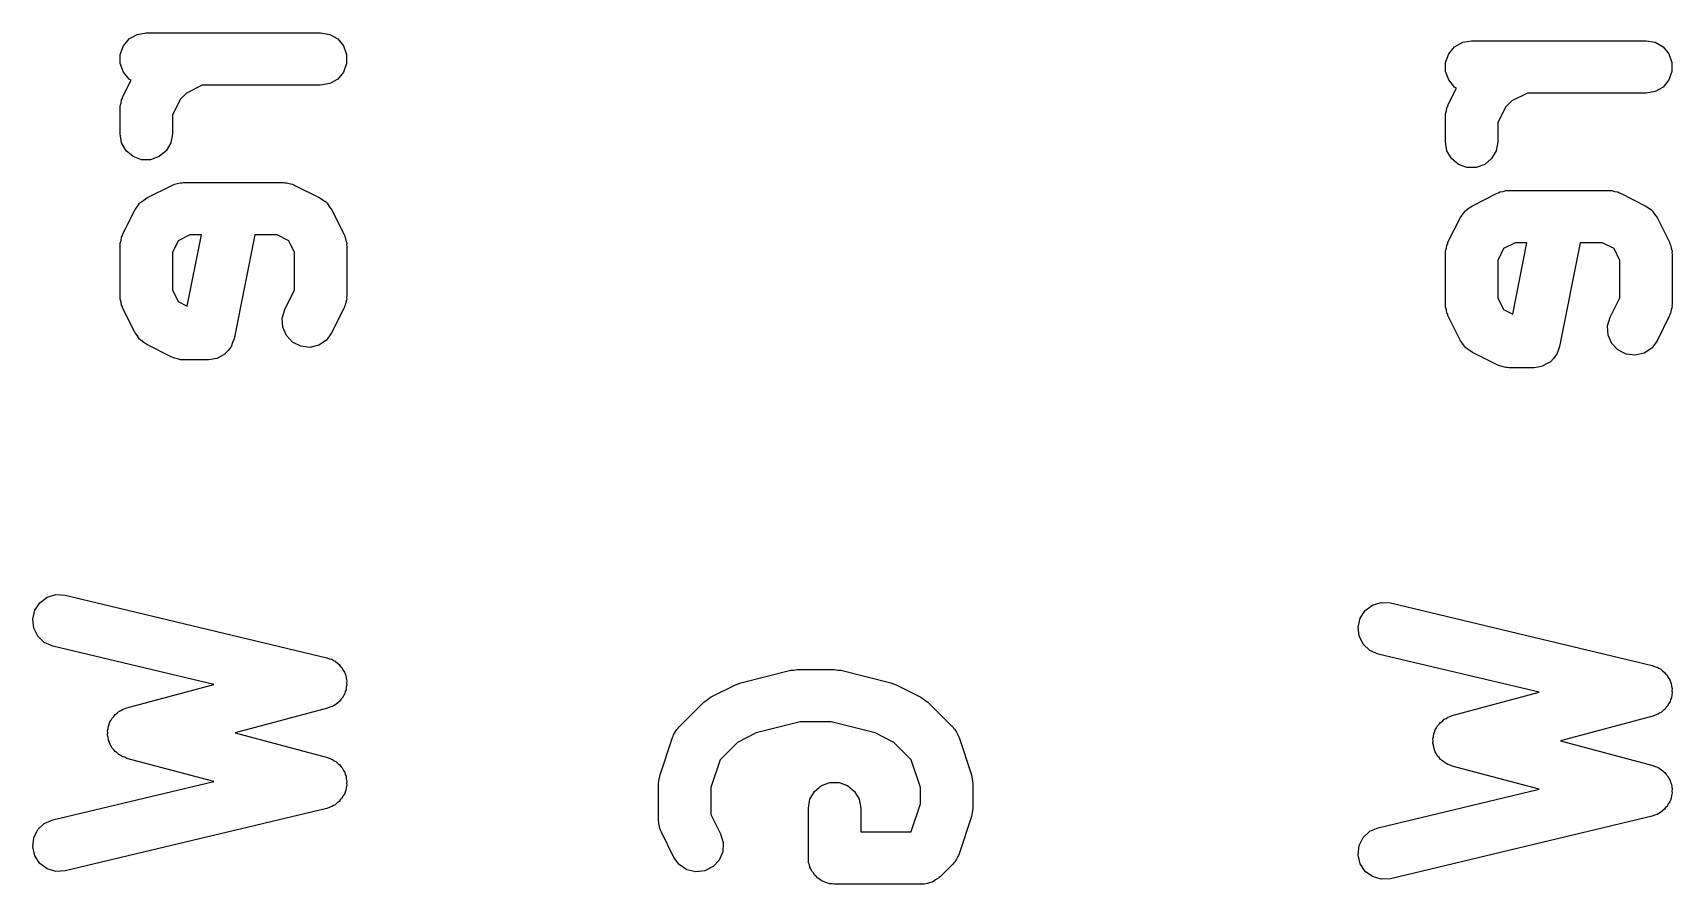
# Model space of a CAD drawing. Extents: x 91.3 to 189.8, y -113.5 to -60.4.
# Drawn here: x 161.57 to 167.83, y -105.43 to -102.18 of the extents above; entities that cross this region are included whole.
import ezdxf

# ---------------------------------------------------------------- set-up
doc = ezdxf.new("R2010")
doc.units = 0
doc.header["$MEASUREMENT"] = 0
doc.layers.add('BLACK', color=7, linetype='CONTINUOUS')

msp = doc.modelspace()

# ---------------------------------------------------------------- linework, layer by layer
at = {"layer": 'Black'}
for p, q in [((161.919, -102.232), (161.941, -102.205)), ((161.941, -102.205), (161.972, -102.188)), ((161.972, -102.188), (162.006, -102.182)), ((162.006, -102.182), (162.672, -102.182)), ((162.672, -102.182), (162.707, -102.188)), ((162.707, -102.188), (162.737, -102.205)), ((162.737, -102.205), (162.759, -102.232)), ((161.907, -102.265), (161.919, -102.232)), ((161.907, -102.299), (161.907, -102.265)), ((162.759, -102.232), (162.771, -102.265)), ((162.771, -102.265), (162.771, -102.299)), ((166.967, -102.295), (166.979, -102.262)), ((166.979, -102.262), (167.001, -102.235)), ((167.001, -102.235), (167.032, -102.218)), ((167.032, -102.218), (167.066, -102.212)), ((167.066, -102.212), (167.732, -102.212)), ((167.732, -102.212), (167.767, -102.218)), ((167.767, -102.218), (167.797, -102.235)), ((167.797, -102.235), (167.819, -102.262)), ((167.819, -102.262), (167.831, -102.295)), ((161.919, -102.332), (161.907, -102.299)), ((161.941, -102.359), (161.919, -102.332)), ((162.759, -102.332), (162.737, -102.359)), ((162.771, -102.299), (162.759, -102.332)), ((166.967, -102.329), (166.967, -102.295)), ((166.979, -102.362), (166.967, -102.329)), ((167.831, -102.329), (167.819, -102.362)), ((167.831, -102.295), (167.831, -102.329)), ((161.916, -102.428), (161.949, -102.363)), ((161.949, -102.363), (161.941, -102.359)), ((162.22, -102.382), (162.16, -102.412)), ((162.672, -102.382), (162.22, -102.382)), ((162.707, -102.376), (162.672, -102.382)), ((162.737, -102.359), (162.707, -102.376)), ((166.976, -102.458), (167.009, -102.393)), ((167.001, -102.389), (166.979, -102.362)), ((167.009, -102.393), (167.001, -102.389)), ((167.797, -102.389), (167.767, -102.406)), ((167.819, -102.362), (167.797, -102.389)), ((161.906, -102.461), (161.91, -102.45)), ((161.91, -102.45), (161.912, -102.438)), ((161.912, -102.438), (161.915, -102.433)), ((161.915, -102.433), (161.916, -102.428)), ((162.136, -102.436), (162.106, -102.496)), ((162.16, -102.412), (162.136, -102.436)), ((166.975, -102.463), (166.976, -102.458)), ((167.22, -102.442), (167.196, -102.466)), ((167.28, -102.412), (167.22, -102.442)), ((167.732, -102.412), (167.28, -102.412)), ((167.767, -102.406), (167.732, -102.412)), ((161.907, -102.467), (161.906, -102.461)), ((161.906, -102.472), (161.907, -102.467)), ((161.906, -102.568), (161.906, -102.472)), ((162.106, -102.496), (162.106, -102.568)), ((166.966, -102.491), (166.97, -102.48)), ((166.967, -102.497), (166.966, -102.491)), ((166.966, -102.502), (166.967, -102.497)), ((166.966, -102.598), (166.966, -102.502)), ((166.97, -102.48), (166.972, -102.468)), ((166.972, -102.468), (166.975, -102.463)), ((167.196, -102.466), (167.166, -102.526)), ((161.912, -102.602), (161.906, -102.568)), ((162.106, -102.568), (162.1, -102.602)), ((167.166, -102.526), (167.166, -102.598)), ((161.929, -102.632), (161.912, -102.602)), ((161.956, -102.654), (161.929, -102.632)), ((162.082, -102.632), (162.056, -102.654)), ((162.1, -102.602), (162.082, -102.632)), ((166.972, -102.632), (166.966, -102.598)), ((166.989, -102.662), (166.972, -102.632)), ((167.16, -102.632), (167.142, -102.662)), ((167.166, -102.598), (167.16, -102.632)), ((161.988, -102.666), (161.956, -102.654)), ((162.023, -102.666), (161.988, -102.666)), ((162.056, -102.654), (162.023, -102.666)), ((167.016, -102.684), (166.989, -102.662)), ((167.048, -102.696), (167.016, -102.684)), ((167.083, -102.696), (167.048, -102.696)), ((167.116, -102.684), (167.083, -102.696)), ((167.142, -102.662), (167.116, -102.684)), ((162.009, -102.812), (162.104, -102.764)), ((162.104, -102.764), (162.109, -102.762)), ((162.109, -102.762), (162.114, -102.759)), ((162.114, -102.759), (162.126, -102.757)), ((162.126, -102.757), (162.137, -102.754)), ((162.137, -102.754), (162.143, -102.754)), ((162.143, -102.754), (162.149, -102.753)), ((162.149, -102.753), (162.53, -102.753)), ((162.53, -102.753), (162.535, -102.754)), ((162.535, -102.754), (162.541, -102.754)), ((162.541, -102.754), (162.552, -102.757)), ((162.552, -102.757), (162.564, -102.759)), ((162.564, -102.759), (162.569, -102.762)), ((162.569, -102.762), (162.574, -102.764)), ((162.574, -102.764), (162.669, -102.812)), ((161.973, -102.844), (161.981, -102.832)), ((161.981, -102.832), (161.983, -102.831)), ((161.983, -102.831), (161.985, -102.828)), ((161.985, -102.828), (161.997, -102.82)), ((161.997, -102.82), (162.009, -102.812)), ((162.669, -102.812), (162.681, -102.82)), ((162.681, -102.82), (162.694, -102.828)), ((162.694, -102.828), (162.695, -102.831)), ((162.695, -102.831), (162.697, -102.832)), ((162.697, -102.832), (162.705, -102.844)), ((167.069, -102.842), (167.164, -102.794)), ((167.164, -102.794), (167.169, -102.792)), ((167.169, -102.792), (167.174, -102.789)), ((167.174, -102.789), (167.186, -102.787)), ((167.186, -102.787), (167.197, -102.784)), ((167.197, -102.784), (167.203, -102.784)), ((167.203, -102.784), (167.209, -102.783)), ((167.209, -102.783), (167.59, -102.783)), ((167.59, -102.783), (167.595, -102.784)), ((167.595, -102.784), (167.601, -102.784)), ((167.601, -102.784), (167.612, -102.787)), ((167.612, -102.787), (167.624, -102.789)), ((167.624, -102.789), (167.629, -102.792)), ((167.629, -102.792), (167.634, -102.794)), ((167.634, -102.794), (167.729, -102.842)), ((161.916, -102.951), (161.964, -102.856)), ((161.964, -102.856), (161.973, -102.844)), ((162.705, -102.844), (162.714, -102.856)), ((162.714, -102.856), (162.762, -102.951)), ((166.976, -102.981), (167.024, -102.886)), ((167.024, -102.886), (167.033, -102.874)), ((167.033, -102.874), (167.041, -102.862)), ((167.041, -102.862), (167.043, -102.861)), ((167.043, -102.861), (167.045, -102.858)), ((167.045, -102.858), (167.057, -102.85)), ((167.057, -102.85), (167.069, -102.842)), ((167.729, -102.842), (167.741, -102.85)), ((167.741, -102.85), (167.754, -102.858)), ((167.754, -102.858), (167.755, -102.861)), ((167.755, -102.861), (167.757, -102.862)), ((167.757, -102.862), (167.765, -102.874)), ((167.765, -102.874), (167.774, -102.886)), ((167.774, -102.886), (167.822, -102.981)), ((161.912, -102.962), (161.915, -102.957)), ((161.915, -102.957), (161.916, -102.951)), ((162.172, -102.953), (162.128, -102.975)), ((162.163, -103.225), (162.217, -102.953)), ((162.217, -102.953), (162.172, -102.953)), ((162.421, -102.953), (162.342, -103.349)), ((162.506, -102.953), (162.421, -102.953)), ((162.55, -102.975), (162.506, -102.953)), ((162.762, -102.951), (162.763, -102.957)), ((162.763, -102.957), (162.766, -102.962)), ((161.906, -102.985), (161.91, -102.974)), ((161.907, -102.991), (161.906, -102.985)), ((161.906, -102.996), (161.907, -102.991)), ((161.906, -103.187), (161.906, -102.996)), ((161.91, -102.974), (161.912, -102.962)), ((162.128, -102.975), (162.106, -103.02)), ((162.106, -103.02), (162.106, -103.163)), ((162.572, -103.02), (162.55, -102.975)), ((162.572, -103.163), (162.572, -103.02)), ((162.766, -102.962), (162.768, -102.974)), ((162.768, -102.974), (162.772, -102.985)), ((162.772, -102.985), (162.771, -102.991)), ((162.771, -102.991), (162.772, -102.996)), ((162.772, -102.996), (162.772, -103.187)), ((166.966, -103.015), (166.97, -103.004)), ((166.967, -103.021), (166.966, -103.015)), ((166.966, -103.026), (166.967, -103.021)), ((166.97, -103.004), (166.972, -102.992)), ((166.972, -102.992), (166.975, -102.987)), ((166.975, -102.987), (166.976, -102.981)), ((167.188, -103.005), (167.166, -103.05)), ((167.232, -102.983), (167.188, -103.005)), ((167.223, -103.255), (167.277, -102.983)), ((167.277, -102.983), (167.232, -102.983)), ((167.481, -102.983), (167.402, -103.379)), ((167.566, -102.983), (167.481, -102.983)), ((167.61, -103.005), (167.566, -102.983)), ((167.632, -103.05), (167.61, -103.005)), ((167.822, -102.981), (167.823, -102.987)), ((167.823, -102.987), (167.826, -102.992)), ((167.826, -102.992), (167.828, -103.004)), ((167.828, -103.004), (167.832, -103.015)), ((167.832, -103.015), (167.831, -103.021)), ((167.831, -103.021), (167.832, -103.026)), ((166.966, -103.217), (166.966, -103.026)), ((167.166, -103.05), (167.166, -103.193)), ((167.632, -103.193), (167.632, -103.05)), ((167.832, -103.026), (167.832, -103.217)), ((161.907, -103.192), (161.906, -103.187)), ((161.906, -103.198), (161.907, -103.192)), ((161.91, -103.209), (161.906, -103.198)), ((161.912, -103.221), (161.91, -103.209)), ((162.106, -103.163), (162.128, -103.207)), ((162.128, -103.207), (162.163, -103.225)), ((162.535, -103.237), (162.572, -103.163)), ((162.768, -103.209), (162.766, -103.221)), ((162.772, -103.198), (162.768, -103.209)), ((162.772, -103.187), (162.771, -103.192)), ((162.771, -103.192), (162.772, -103.198)), ((167.166, -103.193), (167.188, -103.237)), ((167.595, -103.267), (167.632, -103.193)), ((161.915, -103.226), (161.912, -103.221)), ((161.916, -103.231), (161.915, -103.226)), ((161.964, -103.327), (161.916, -103.231)), ((162.525, -103.27), (162.535, -103.237)), ((162.527, -103.305), (162.525, -103.27)), ((162.762, -103.231), (162.714, -103.327)), ((162.763, -103.226), (162.762, -103.231)), ((162.766, -103.221), (162.763, -103.226)), ((166.967, -103.222), (166.966, -103.217)), ((166.966, -103.228), (166.967, -103.222)), ((166.97, -103.239), (166.966, -103.228)), ((166.972, -103.251), (166.97, -103.239)), ((166.975, -103.256), (166.972, -103.251)), ((166.976, -103.261), (166.975, -103.256)), ((167.024, -103.357), (166.976, -103.261)), ((167.188, -103.237), (167.223, -103.255)), ((167.585, -103.3), (167.595, -103.267)), ((167.822, -103.261), (167.774, -103.357)), ((167.823, -103.256), (167.822, -103.261)), ((167.826, -103.251), (167.823, -103.256)), ((167.828, -103.239), (167.826, -103.251)), ((167.832, -103.228), (167.828, -103.239)), ((167.832, -103.217), (167.831, -103.222)), ((167.831, -103.222), (167.832, -103.228)), ((161.973, -103.338), (161.964, -103.327)), ((162.541, -103.337), (162.527, -103.305)), ((162.714, -103.327), (162.694, -103.355)), ((167.587, -103.335), (167.585, -103.3)), ((167.601, -103.367), (167.587, -103.335)), ((161.981, -103.351), (161.973, -103.338)), ((161.983, -103.352), (161.981, -103.351)), ((161.985, -103.355), (161.983, -103.352)), ((161.997, -103.363), (161.985, -103.355)), ((162.009, -103.371), (161.997, -103.363)), ((162.104, -103.419), (162.009, -103.371)), ((162.319, -103.394), (162.308, -103.406)), ((162.329, -103.381), (162.319, -103.394)), ((162.33, -103.38), (162.329, -103.381)), ((162.336, -103.364), (162.33, -103.38)), ((162.33, -103.38), (162.33, -103.38)), ((162.342, -103.349), (162.336, -103.364)), ((162.565, -103.362), (162.541, -103.337)), ((162.596, -103.378), (162.565, -103.362)), ((162.631, -103.382), (162.596, -103.378)), ((162.665, -103.374), (162.631, -103.382)), ((162.694, -103.355), (162.665, -103.374)), ((167.033, -103.368), (167.024, -103.357)), ((167.041, -103.381), (167.033, -103.368)), ((167.043, -103.382), (167.041, -103.381)), ((167.045, -103.385), (167.043, -103.382)), ((167.057, -103.393), (167.045, -103.385)), ((167.069, -103.401), (167.057, -103.393)), ((167.396, -103.394), (167.39, -103.41)), ((167.402, -103.379), (167.396, -103.394)), ((167.625, -103.392), (167.601, -103.367)), ((167.656, -103.408), (167.625, -103.392)), ((167.754, -103.385), (167.725, -103.404)), ((167.774, -103.357), (167.754, -103.385)), ((162.109, -103.421), (162.104, -103.419)), ((162.114, -103.423), (162.109, -103.421)), ((162.126, -103.426), (162.114, -103.423)), ((162.137, -103.429), (162.126, -103.426)), ((162.143, -103.429), (162.137, -103.429)), ((162.149, -103.43), (162.143, -103.429)), ((162.244, -103.43), (162.149, -103.43)), ((162.26, -103.427), (162.244, -103.43)), ((162.276, -103.424), (162.26, -103.427)), ((162.277, -103.424), (162.276, -103.424)), ((162.278, -103.423), (162.277, -103.424)), ((162.292, -103.415), (162.278, -103.423)), ((162.306, -103.408), (162.292, -103.415)), ((162.307, -103.407), (162.306, -103.408)), ((162.308, -103.406), (162.307, -103.407)), ((167.164, -103.449), (167.069, -103.401)), ((167.169, -103.451), (167.164, -103.449)), ((167.174, -103.453), (167.169, -103.451)), ((167.186, -103.456), (167.174, -103.453)), ((167.197, -103.459), (167.186, -103.456)), ((167.203, -103.459), (167.197, -103.459)), ((167.209, -103.46), (167.203, -103.459)), ((167.304, -103.46), (167.209, -103.46)), ((167.32, -103.457), (167.304, -103.46)), ((167.336, -103.454), (167.32, -103.457)), ((167.337, -103.454), (167.336, -103.454)), ((167.338, -103.453), (167.337, -103.454)), ((167.352, -103.445), (167.338, -103.453)), ((167.366, -103.438), (167.352, -103.445)), ((167.367, -103.437), (167.366, -103.438)), ((167.368, -103.436), (167.367, -103.437)), ((167.379, -103.424), (167.368, -103.436)), ((167.389, -103.411), (167.379, -103.424)), ((167.39, -103.41), (167.389, -103.411)), ((167.39, -103.41), (167.39, -103.41)), ((167.691, -103.412), (167.656, -103.408)), ((167.725, -103.404), (167.691, -103.412)), ((161.6, -104.356), (161.628, -104.335)), ((161.628, -104.335), (161.661, -104.325)), ((161.661, -104.325), (161.696, -104.327)), ((161.696, -104.327), (162.696, -104.566)), ((161.573, -104.419), (161.581, -104.385)), ((161.581, -104.385), (161.6, -104.356)), ((166.641, -104.415), (166.66, -104.386)), ((166.66, -104.386), (166.688, -104.365)), ((166.688, -104.365), (166.721, -104.355)), ((166.721, -104.355), (166.756, -104.357)), ((166.756, -104.357), (167.756, -104.596)), ((161.577, -104.453), (161.573, -104.419)), ((161.592, -104.484), (161.577, -104.453)), ((166.633, -104.449), (166.641, -104.415)), ((166.637, -104.483), (166.633, -104.449)), ((161.617, -104.508), (161.592, -104.484)), ((161.649, -104.522), (161.617, -104.508)), ((162.264, -104.668), (161.649, -104.522)), ((166.652, -104.514), (166.637, -104.483)), ((166.677, -104.538), (166.652, -104.514)), ((162.696, -104.566), (162.705, -104.57)), ((162.705, -104.57), (162.715, -104.572)), ((162.715, -104.572), (162.721, -104.576)), ((162.721, -104.576), (162.727, -104.579)), ((162.727, -104.579), (162.735, -104.586)), ((162.735, -104.586), (162.743, -104.592)), ((166.709, -104.552), (166.677, -104.538)), ((167.324, -104.698), (166.709, -104.552)), ((162.743, -104.592), (162.747, -104.598)), ((162.747, -104.598), (162.753, -104.603)), ((162.753, -104.603), (162.757, -104.612)), ((162.757, -104.612), (162.763, -104.621)), ((162.763, -104.621), (162.765, -104.628)), ((162.765, -104.628), (162.768, -104.634)), ((162.768, -104.634), (162.769, -104.644)), ((162.769, -104.644), (162.772, -104.654)), ((164.276, -104.662), (164.467, -104.614)), ((164.467, -104.614), (164.479, -104.614)), ((164.479, -104.614), (164.491, -104.611)), ((164.491, -104.611), (164.634, -104.611)), ((164.634, -104.611), (164.646, -104.614)), ((164.646, -104.614), (164.658, -104.614)), ((164.658, -104.614), (164.849, -104.662)), ((167.756, -104.596), (167.765, -104.6)), ((167.765, -104.6), (167.775, -104.602)), ((167.775, -104.602), (167.781, -104.606)), ((167.781, -104.606), (167.787, -104.609)), ((167.787, -104.609), (167.795, -104.616)), ((167.795, -104.616), (167.803, -104.622)), ((167.803, -104.622), (167.807, -104.628)), ((167.807, -104.628), (167.813, -104.633)), ((167.813, -104.633), (167.817, -104.642)), ((167.817, -104.642), (167.823, -104.651)), ((161.932, -104.757), (162.264, -104.668)), ((162.759, -104.711), (162.754, -104.72)), ((162.764, -104.703), (162.759, -104.711)), ((162.766, -104.695), (162.764, -104.703)), ((162.769, -104.689), (162.766, -104.695)), ((162.77, -104.679), (162.769, -104.689)), ((162.772, -104.669), (162.77, -104.679)), ((162.772, -104.654), (162.771, -104.662)), ((162.771, -104.662), (162.772, -104.669)), ((164.161, -104.717), (164.256, -104.67)), ((164.256, -104.67), (164.266, -104.666)), ((164.266, -104.666), (164.276, -104.662)), ((164.849, -104.662), (164.859, -104.666)), ((164.859, -104.666), (164.869, -104.67)), ((164.869, -104.67), (164.964, -104.717)), ((166.992, -104.787), (167.324, -104.698)), ((167.823, -104.651), (167.825, -104.658)), ((167.825, -104.658), (167.828, -104.664)), ((167.828, -104.664), (167.829, -104.674)), ((167.829, -104.674), (167.832, -104.684)), ((167.83, -104.709), (167.829, -104.719)), ((167.832, -104.699), (167.83, -104.709)), ((167.832, -104.684), (167.831, -104.692)), ((167.831, -104.692), (167.832, -104.699)), ((161.895, -104.778), (161.901, -104.771)), ((161.901, -104.771), (161.909, -104.768)), ((161.909, -104.768), (161.916, -104.763)), ((161.916, -104.763), (161.924, -104.76)), ((161.924, -104.76), (161.932, -104.757)), ((162.698, -104.759), (162.346, -104.853)), ((162.707, -104.755), (162.698, -104.759)), ((162.717, -104.752), (162.707, -104.755)), ((162.723, -104.748), (162.717, -104.752)), ((162.73, -104.745), (162.723, -104.748)), ((162.737, -104.738), (162.73, -104.745)), ((162.745, -104.732), (162.737, -104.738)), ((162.749, -104.725), (162.745, -104.732)), ((162.754, -104.72), (162.749, -104.725)), ((164.039, -104.831), (164.135, -104.736)), ((164.135, -104.736), (164.148, -104.727)), ((164.148, -104.727), (164.161, -104.717)), ((164.964, -104.717), (164.977, -104.727)), ((164.977, -104.727), (164.99, -104.736)), ((164.99, -104.736), (165.085, -104.831)), ((167.79, -104.775), (167.783, -104.778)), ((167.797, -104.768), (167.79, -104.775)), ((167.805, -104.762), (167.797, -104.768)), ((167.809, -104.755), (167.805, -104.762)), ((167.814, -104.75), (167.809, -104.755)), ((167.819, -104.741), (167.814, -104.75)), ((167.824, -104.733), (167.819, -104.741)), ((167.826, -104.725), (167.824, -104.733)), ((167.829, -104.719), (167.826, -104.725)), ((161.858, -104.845), (161.861, -104.836)), ((161.861, -104.836), (161.862, -104.827)), ((161.862, -104.827), (161.865, -104.82)), ((161.865, -104.82), (161.867, -104.811)), ((161.867, -104.811), (161.872, -104.804)), ((161.872, -104.804), (161.876, -104.796)), ((161.876, -104.796), (161.882, -104.79)), ((161.882, -104.79), (161.887, -104.783)), ((161.887, -104.783), (161.895, -104.778)), ((164.032, -104.84), (164.036, -104.836)), ((164.036, -104.836), (164.039, -104.831)), ((164.503, -104.811), (164.335, -104.853)), ((164.621, -104.811), (164.503, -104.811)), ((164.789, -104.853), (164.621, -104.811)), ((165.085, -104.831), (165.089, -104.836)), ((165.089, -104.836), (165.093, -104.84)), ((166.927, -104.841), (166.932, -104.834)), ((166.932, -104.834), (166.936, -104.826)), ((166.936, -104.826), (166.942, -104.82)), ((166.942, -104.82), (166.947, -104.813)), ((166.947, -104.813), (166.955, -104.808)), ((166.955, -104.808), (166.961, -104.801)), ((166.961, -104.801), (166.969, -104.798)), ((166.969, -104.798), (166.976, -104.793)), ((166.976, -104.793), (166.984, -104.79)), ((166.984, -104.79), (166.992, -104.787)), ((167.758, -104.789), (167.406, -104.883)), ((167.767, -104.785), (167.758, -104.789)), ((167.777, -104.782), (167.767, -104.785)), ((167.783, -104.778), (167.777, -104.782)), ((161.859, -104.853), (161.858, -104.845)), ((161.858, -104.862), (161.859, -104.853)), ((161.861, -104.87), (161.858, -104.862)), ((161.862, -104.879), (161.861, -104.87)), ((161.865, -104.887), (161.862, -104.879)), ((161.867, -104.895), (161.865, -104.887)), ((161.872, -104.903), (161.867, -104.895)), ((162.346, -104.853), (162.698, -104.947)), ((163.968, -105.013), (164.015, -104.87)), ((164.015, -104.87), (164.018, -104.865)), ((164.018, -104.865), (164.019, -104.86)), ((164.019, -104.86), (164.026, -104.85)), ((164.026, -104.85), (164.032, -104.84)), ((164.264, -104.889), (164.197, -104.956)), ((164.335, -104.853), (164.264, -104.889)), ((164.86, -104.889), (164.789, -104.853)), ((164.927, -104.956), (164.86, -104.889)), ((165.093, -104.84), (165.099, -104.85)), ((165.099, -104.85), (165.105, -104.86)), ((165.105, -104.86), (165.107, -104.865)), ((165.107, -104.865), (165.11, -104.87)), ((165.11, -104.87), (165.157, -105.013)), ((166.918, -104.875), (166.921, -104.866)), ((166.919, -104.883), (166.918, -104.875)), ((166.918, -104.892), (166.919, -104.883)), ((166.921, -104.9), (166.918, -104.892)), ((166.921, -104.866), (166.922, -104.857)), ((166.922, -104.909), (166.921, -104.9)), ((166.922, -104.857), (166.925, -104.85)), ((166.925, -104.85), (166.927, -104.841)), ((167.406, -104.883), (167.758, -104.977)), ((161.876, -104.911), (161.872, -104.903)), ((161.882, -104.917), (161.876, -104.911)), ((161.887, -104.924), (161.882, -104.917)), ((161.895, -104.929), (161.887, -104.924)), ((161.901, -104.935), (161.895, -104.929)), ((161.909, -104.939), (161.901, -104.935)), ((161.916, -104.944), (161.909, -104.939)), ((161.924, -104.946), (161.916, -104.944)), ((161.932, -104.95), (161.924, -104.946)), ((162.264, -105.038), (161.932, -104.95)), ((162.698, -104.947), (162.707, -104.951)), ((162.707, -104.951), (162.717, -104.954)), ((162.717, -104.954), (162.723, -104.959)), ((162.723, -104.959), (162.73, -104.962)), ((162.73, -104.962), (162.737, -104.969)), ((164.197, -104.956), (164.162, -105.061)), ((164.962, -105.061), (164.927, -104.956)), ((166.925, -104.917), (166.922, -104.909)), ((166.927, -104.925), (166.925, -104.917)), ((166.932, -104.933), (166.927, -104.925)), ((166.936, -104.941), (166.932, -104.933)), ((166.942, -104.947), (166.936, -104.941)), ((166.947, -104.954), (166.942, -104.947)), ((166.955, -104.959), (166.947, -104.954)), ((166.961, -104.965), (166.955, -104.959)), ((162.737, -104.969), (162.745, -104.975)), ((162.745, -104.975), (162.749, -104.981)), ((162.749, -104.981), (162.754, -104.986)), ((162.754, -104.986), (162.759, -104.996)), ((162.759, -104.996), (162.764, -105.004)), ((162.764, -105.004), (162.766, -105.011)), ((162.766, -105.011), (162.769, -105.018)), ((162.769, -105.018), (162.77, -105.028)), ((163.965, -105.029), (163.968, -105.013)), ((165.157, -105.013), (165.16, -105.029)), ((166.969, -104.969), (166.961, -104.965)), ((166.976, -104.974), (166.969, -104.969)), ((166.984, -104.976), (166.976, -104.974)), ((166.992, -104.98), (166.984, -104.976)), ((167.324, -105.068), (166.992, -104.98)), ((167.758, -104.977), (167.767, -104.981)), ((167.767, -104.981), (167.777, -104.984)), ((167.777, -104.984), (167.783, -104.989)), ((167.783, -104.989), (167.79, -104.992)), ((167.79, -104.992), (167.797, -104.999)), ((167.797, -104.999), (167.805, -105.005)), ((167.805, -105.005), (167.809, -105.011)), ((167.809, -105.011), (167.814, -105.016)), ((167.814, -105.016), (167.819, -105.026)), ((167.819, -105.026), (167.824, -105.034)), ((161.649, -105.185), (162.264, -105.038)), ((162.763, -105.086), (162.757, -105.094)), ((162.765, -105.079), (162.763, -105.086)), ((162.768, -105.072), (162.765, -105.079)), ((162.769, -105.062), (162.768, -105.072)), ((162.772, -105.052), (162.769, -105.062)), ((162.77, -105.028), (162.772, -105.038)), ((162.772, -105.038), (162.771, -105.045)), ((162.771, -105.045), (162.772, -105.052)), ((163.962, -105.045), (163.965, -105.029)), ((163.962, -105.188), (163.962, -105.045)), ((164.162, -105.061), (164.162, -105.164)), ((164.54, -105.106), (164.557, -105.076)), ((164.557, -105.076), (164.584, -105.053)), ((164.584, -105.053), (164.616, -105.042)), ((164.616, -105.042), (164.651, -105.042)), ((164.651, -105.042), (164.684, -105.053)), ((164.684, -105.053), (164.71, -105.076)), ((164.71, -105.076), (164.728, -105.106)), ((164.962, -105.124), (164.962, -105.061)), ((165.16, -105.029), (165.162, -105.045)), ((165.162, -105.045), (165.162, -105.14)), ((166.709, -105.215), (167.324, -105.068)), ((167.824, -105.034), (167.826, -105.041)), ((167.826, -105.041), (167.829, -105.048)), ((167.829, -105.048), (167.83, -105.058)), ((167.832, -105.082), (167.829, -105.092)), ((167.83, -105.058), (167.832, -105.068)), ((167.832, -105.068), (167.831, -105.075)), ((167.831, -105.075), (167.832, -105.082)), ((162.696, -105.141), (161.696, -105.379)), ((162.705, -105.137), (162.696, -105.141)), ((162.715, -105.134), (162.705, -105.137)), ((162.721, -105.13), (162.715, -105.134)), ((162.727, -105.127), (162.721, -105.13)), ((162.735, -105.12), (162.727, -105.127)), ((162.743, -105.114), (162.735, -105.12)), ((162.747, -105.108), (162.743, -105.114)), ((162.753, -105.103), (162.747, -105.108)), ((162.757, -105.094), (162.753, -105.103)), ((164.534, -105.14), (164.54, -105.106)), ((164.534, -105.33), (164.534, -105.14)), ((164.728, -105.106), (164.734, -105.14)), ((164.734, -105.14), (164.734, -105.23)), ((164.927, -105.229), (164.962, -105.124)), ((165.162, -105.14), (165.16, -105.156)), ((167.795, -105.15), (167.787, -105.157)), ((167.803, -105.144), (167.795, -105.15)), ((167.807, -105.138), (167.803, -105.144)), ((167.813, -105.133), (167.807, -105.138)), ((167.817, -105.124), (167.813, -105.133)), ((167.823, -105.116), (167.817, -105.124)), ((167.825, -105.109), (167.823, -105.116)), ((167.828, -105.102), (167.825, -105.109)), ((167.829, -105.092), (167.828, -105.102)), ((161.592, -105.222), (161.617, -105.198)), ((161.617, -105.198), (161.649, -105.185)), ((163.963, -105.193), (163.962, -105.188)), ((163.963, -105.199), (163.963, -105.193)), ((163.966, -105.21), (163.963, -105.199)), ((163.968, -105.222), (163.966, -105.21)), ((164.162, -105.164), (164.199, -105.238)), ((165.157, -105.172), (165.11, -105.314)), ((165.16, -105.156), (165.157, -105.172)), ((167.756, -105.171), (166.756, -105.409)), ((167.765, -105.167), (167.756, -105.171)), ((167.775, -105.164), (167.765, -105.167)), ((167.781, -105.16), (167.775, -105.164)), ((167.787, -105.157), (167.781, -105.16)), ((161.573, -105.288), (161.577, -105.253)), ((161.577, -105.253), (161.592, -105.222)), ((163.971, -105.227), (163.968, -105.222)), ((163.973, -105.232), (163.971, -105.227)), ((164.021, -105.328), (163.973, -105.232)), ((164.199, -105.238), (164.209, -105.271)), ((164.209, -105.271), (164.207, -105.306)), ((164.734, -105.23), (164.926, -105.23)), ((164.926, -105.23), (164.927, -105.229)), ((166.637, -105.283), (166.652, -105.252)), ((166.652, -105.252), (166.677, -105.228)), ((166.677, -105.228), (166.709, -105.215)), ((161.581, -105.322), (161.573, -105.288)), ((161.6, -105.351), (161.581, -105.322)), ((164.041, -105.355), (164.021, -105.328)), ((164.193, -105.338), (164.17, -105.363)), ((164.207, -105.306), (164.193, -105.338)), ((164.535, -105.339), (164.534, -105.33)), ((165.099, -105.335), (165.093, -105.345)), ((165.105, -105.325), (165.099, -105.335)), ((165.107, -105.32), (165.105, -105.325)), ((165.11, -105.314), (165.107, -105.32)), ((166.633, -105.318), (166.637, -105.283)), ((166.641, -105.352), (166.633, -105.318)), ((161.628, -105.371), (161.6, -105.351)), ((161.661, -105.381), (161.628, -105.371)), ((161.696, -105.379), (161.661, -105.381)), ((164.07, -105.375), (164.041, -105.355)), ((164.104, -105.383), (164.07, -105.375)), ((164.139, -105.379), (164.104, -105.383)), ((164.17, -105.363), (164.139, -105.379)), ((164.535, -105.348), (164.535, -105.339)), ((164.538, -105.356), (164.535, -105.348)), ((164.54, -105.365), (164.538, -105.356)), ((164.544, -105.372), (164.54, -105.365)), ((164.547, -105.38), (164.544, -105.372)), ((164.553, -105.387), (164.547, -105.38)), ((164.557, -105.395), (164.553, -105.387)), ((164.564, -105.4), (164.557, -105.395)), ((164.57, -105.407), (164.564, -105.4)), ((165.038, -105.401), (165.034, -105.404)), ((165.085, -105.354), (165.038, -105.401)), ((165.089, -105.349), (165.085, -105.354)), ((165.093, -105.345), (165.089, -105.349)), ((166.66, -105.381), (166.641, -105.352)), ((166.688, -105.401), (166.66, -105.381)), ((166.721, -105.411), (166.688, -105.401)), ((164.577, -105.411), (164.57, -105.407)), ((164.584, -105.417), (164.577, -105.411)), ((164.592, -105.42), (164.584, -105.417)), ((164.6, -105.424), (164.592, -105.42)), ((164.608, -105.426), (164.6, -105.424)), ((164.616, -105.429), (164.608, -105.426)), ((164.625, -105.429), (164.616, -105.429)), ((164.634, -105.43), (164.625, -105.429)), ((164.967, -105.43), (164.634, -105.43)), ((164.971, -105.43), (164.967, -105.43)), ((164.976, -105.43), (164.971, -105.43)), ((164.988, -105.427), (164.976, -105.43)), ((165.001, -105.424), (164.988, -105.427)), ((165.005, -105.422), (165.001, -105.424)), ((165.009, -105.421), (165.005, -105.422)), ((165.02, -105.414), (165.009, -105.421)), ((165.031, -105.407), (165.02, -105.414)), ((165.034, -105.404), (165.031, -105.407)), ((166.756, -105.409), (166.721, -105.411))]:
    msp.add_line(p, q, dxfattribs=at)

doc.saveas('drawing.dxf')
